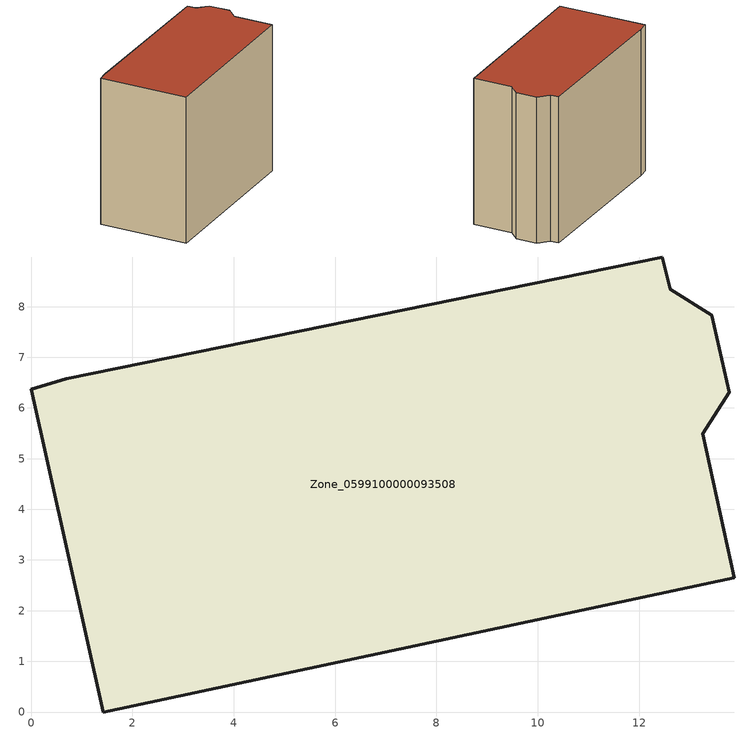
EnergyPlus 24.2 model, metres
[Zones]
Zone_0599100000093508
 floor ground (C_G): 13.88,2.65 1.42,0 0,6.37 0.69,6.58 12.46,8.98 12.61,8.34 13.43,7.83 13.78,6.31 13.25,5.49 z0
 wall outside (C_F): 1.42,0 13.88,2.65 13.25,5.49 13.78,6.31 13.43,7.83 12.61,8.34 12.46,8.98 0.69,6.58 0,6.37 1.42,0 z0:11.08
 roof outside (C_R): 12.46,8.98 0.69,6.58 0,6.37 1.42,0 13.88,2.65 13.25,5.49 13.78,6.31 13.43,7.83 12.61,8.34 z11.08
[BUILDING]
Pand.0599100000093508: North Axis=0; Terrain=City; Loads Convergence Tolerance Value=0.04; Temperature Convergence Tolerance Value=0.4; Solar Distribution=FullExterior; Maximum Number of Warmup Days=25; Minimum Number of Warmup Days=1
[Site:Location]
Rotterdam.The.Hague.AP_ZH_NLD Design_Conditions: Latitude=51.96; Longitude=4.45; Time Zone=1; Elevation=-4.5
[SITE:GROUNDTEMPERATURE:BUILDINGSURFACE]
18, 18, 18, 18, 18, 18, 18, 18, 18, 18, 18, 18
[MATERIAL] Thermal Absorptance=0.9; Solar Absorptance=0.7; Visible Absorptance=0.7
Name | Roughness | Thickness | Conductivity | Density | Specific Heat
G.TI.1946 | MediumSmooth | 0.15 | 1 | 540 | 1210
F.TI.1946 | Rough | 0.3 | 0.857143 | 1920 | 840
R.TI.1946 | MediumRough | 0.2 | 0.1 | 1500 | 1000
[CONSTRUCTION]
C_G: G.TI.1946
C_F: F.TI.1946
C_R: R.TI.1946
[ZONE]
Zone_0599100000093508: Type=1; Multiplier=1; Ceiling Height=Autocalculate; Volume=Autocalculate; Floor Area=autocalculate; Part of Total Floor Area=Yes
[ZONEINFILTRATION:DESIGNFLOWRATE]
Infil_Zone_0599100000093508: Zone or ZoneList or Space or SpaceList=Zone_0599100000093508; Schedule=AlwaysOn; Design Flow Rate Calculation Method=Flow/Area; Flow Rate per Floor Area=0.003; Constant Term Coefficient=1; Temperature Term Coefficient=0; Velocity Term Coefficient=0; Velocity Squared Term Coefficient=0
[HVACTEMPLATE:ZONE:IDEALLOADSAIRSYSTEM]
Zone_0599100000093508: Maximum Heating Supply Air Temperature=50; Minimum Cooling Supply Air Temperature=13; Maximum Heating Supply Air Humidity Ratio=0.0156; Minimum Cooling Supply Air Humidity Ratio=0.0077; Heating Limit=NoLimit; Cooling Limit=NoLimit; Dehumidification Control Type=ConstantSensibleHeatRatio; Cooling Sensible Heat Ratio=0.7; Dehumidification Setpoint=60; Humidification Control Type=None; Humidification Setpoint=30; Outdoor Air Method=None; Outdoor Air Flow Rate per Person=0.00944; Outdoor Air Flow Rate per Zone Floor Area=0; Outdoor Air Flow Rate per Zone=0; Demand Controlled Ventilation Type=None; Outdoor Air Economizer Type=NoEconomizer; Heat Recovery Type=None; Sensible Heat Recovery Effectiveness=0.7; Latent Heat Recovery Effectiveness=0.65
[ZONECONTROL:THERMOSTAT]
ThermostatControl_Zone_0599100000093508: Zone or ZoneList=Zone_0599100000093508; Control Type Schedule=DualSetpointControlType; Control 1=Thermostat_Zone_0599100000093508; Temperature Difference Between Cutout And Setpoint=0
[THERMOSTATSETPOINT:DUALSETPOINT]
Thermostat_Zone_0599100000093508: Heating Setpoint Temperature Schedule=HeatingSetpoint_Zone_0599100000093508; Cooling Setpoint Temperature Schedule=CoolingSetpoint_Zone_0599100000093508
[SCHEDULE:COMPACT]
HeatingSetpoint_Zone_0599100000093508: Through: 12/31, For: AllDays, Until: 24:00, 21
CoolingSetpoint_Zone_0599100000093508: Through: 12/31, For: AllDays, Until: 24:00, 24
DualSetpointControlType: Through: 12/31, For: AllDays, Until: 24:00, 4
AlwaysOn: Through: 12/31, For: AllDays, Until: 24:00, 1
